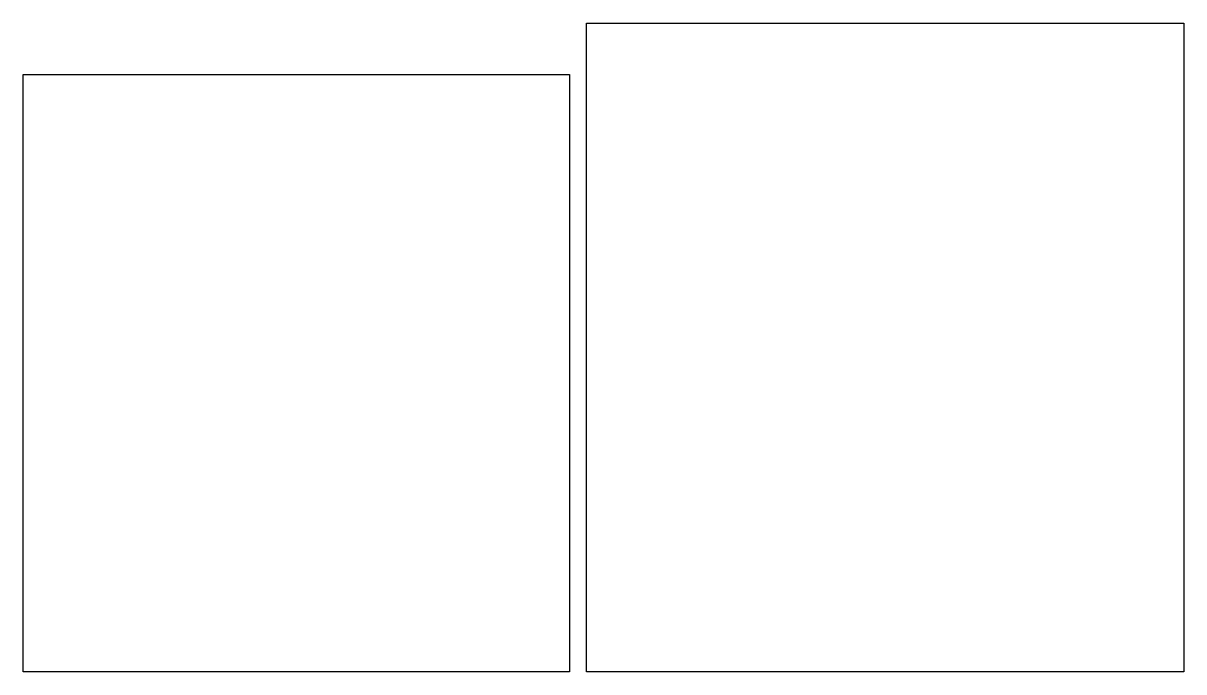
# Model space of a CAD drawing. Header units: millimetres. Extents: x 0 to 680, y 0 to 380.
import ezdxf

# ---------------------------------------------------------------- set-up
doc = ezdxf.new("R2010")
doc.units = ezdxf.units.MM

msp = doc.modelspace()

# ---------------------------------------------------------------- linework, layer by layer
for points in [[(330, 0), (330, 380), (680, 380), (680, 0)], [(0, 0), (0, 350), (320, 350), (320, 0)]]:
    msp.add_lwpolyline(points, close=True)

doc.saveas('drawing.dxf')
